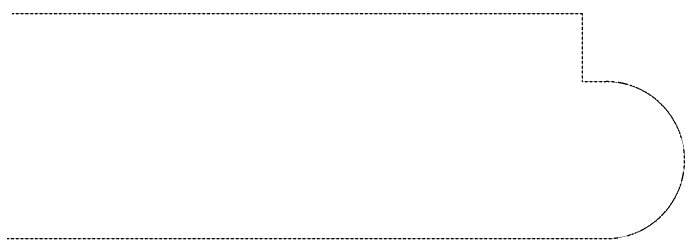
# Model space of a CAD drawing. Header units: inches. Extents: x -22 to 3512, y -1921 to 671.
# Drawn here: x 2332 to 3512, y -1873 to -1477 of the extents above; entities that cross this region are included whole.
import ezdxf

# ---------------------------------------------------------------- set-up
doc = ezdxf.new("R2010")
doc.units = ezdxf.units.IN
doc.header["$LTSCALE"] = 0.375
doc.header["$MEASUREMENT"] = 0
doc.linetypes.add('HIDDEN', pattern=[0.375, 0.25, -0.125])
doc.layers.add('A-ROOF-OTLN', color=6, linetype='CONTINUOUS')

msp = doc.modelspace()

# ---------------------------------------------------------------- linework, layer by layer
at = {"layer": 'A-ROOF-OTLN', "linetype": 'HIDDEN', "ltscale": 0.5}
for p, q in [((2330.5, -1476.8), (3332.5, -1476.8)), ((3332.5, -1476.8), (3332.5, -1596.8)), ((3332.5, -1596.8), (3374.5, -1596.8)), ((1994.5, -1872.8), (3374.5, -1872.8))]:
    msp.add_line(p, q, dxfattribs=at)
msp.add_arc((3374.5, -1734.8), 138, 270, 90, dxfattribs=at)

doc.saveas('drawing.dxf')
